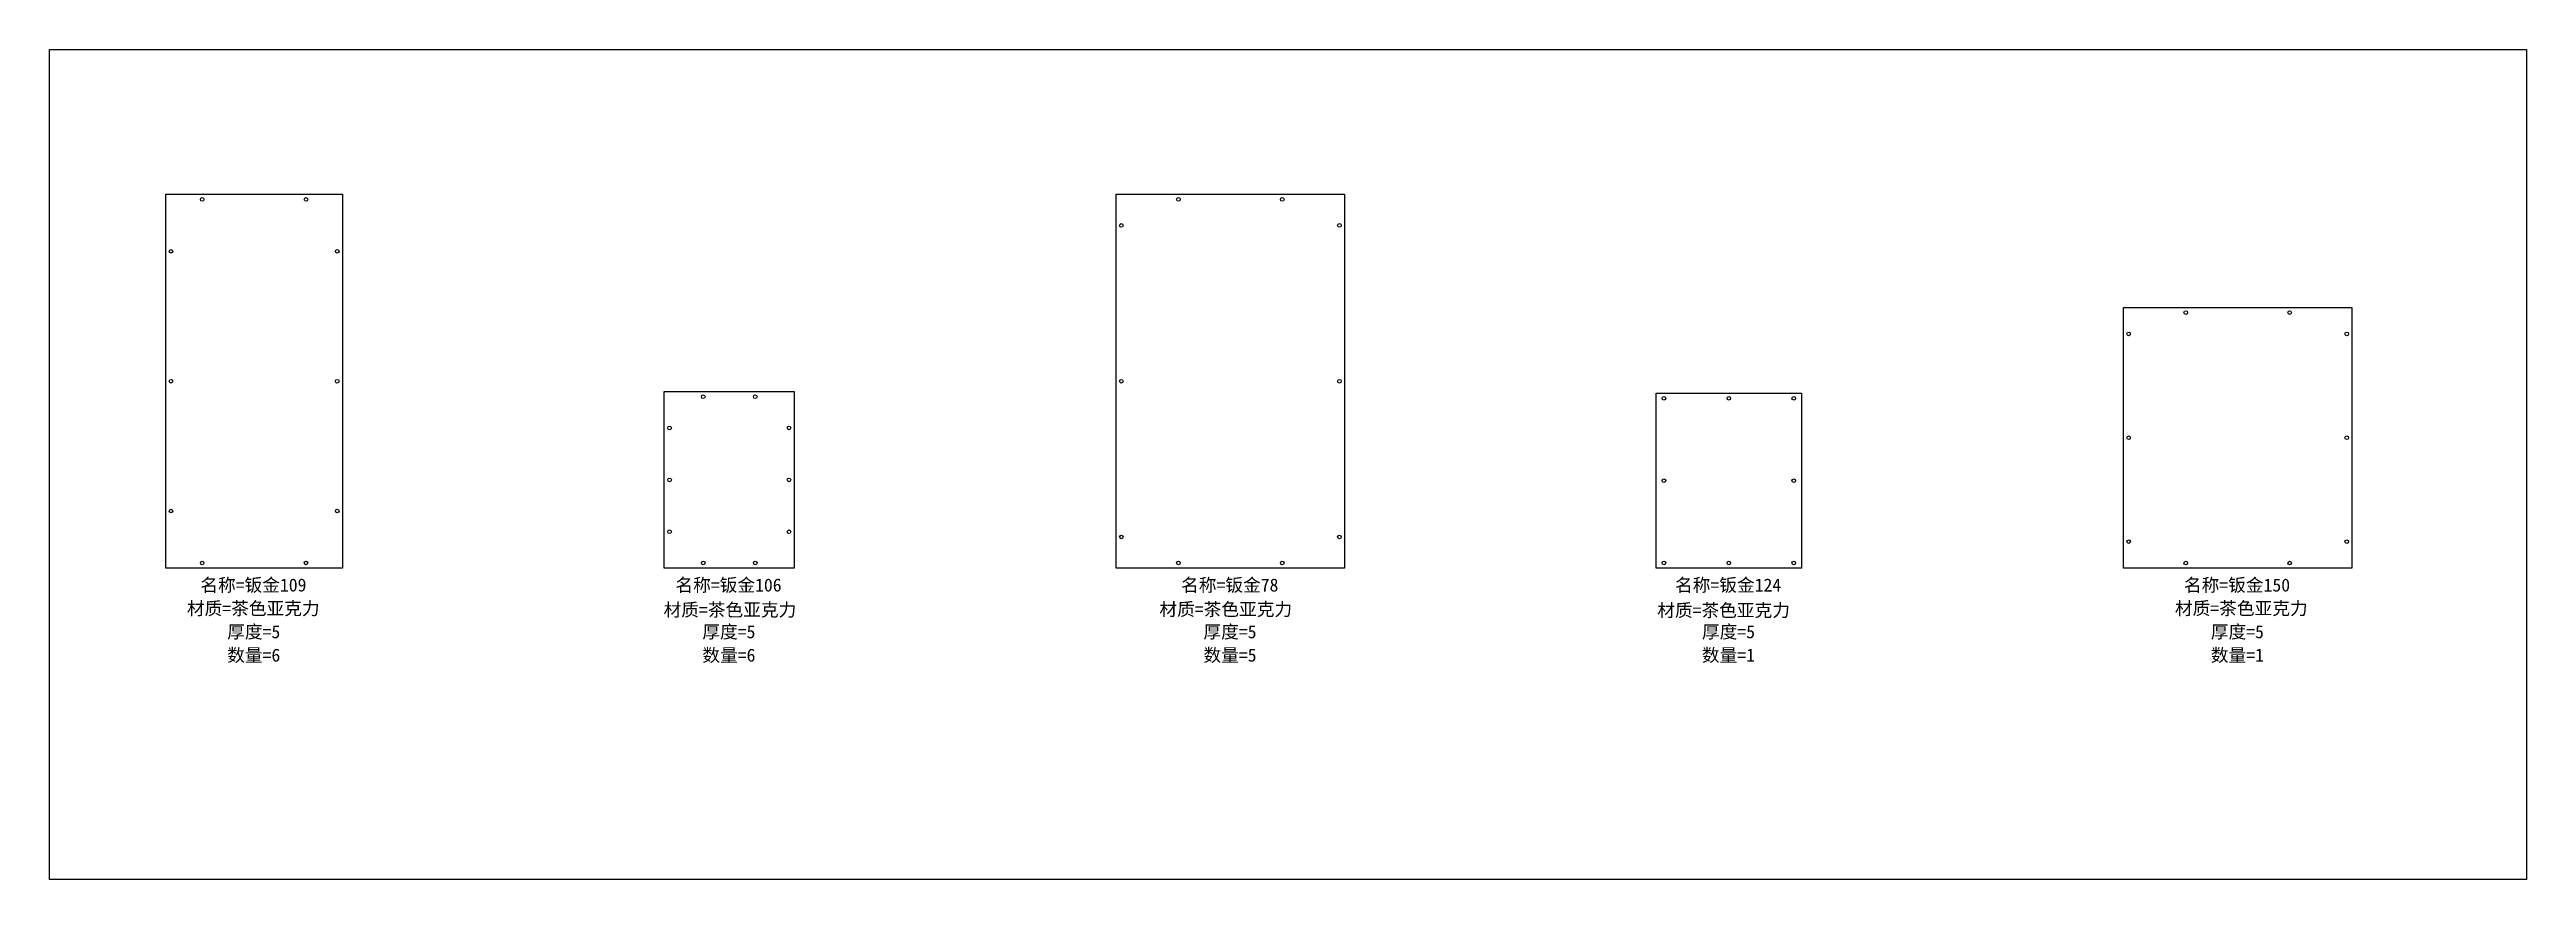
# Model space of a CAD drawing. Header units: millimetres. Extents: x 2711 to 7481, y 1113 to 2712.
import ezdxf

# ---------------------------------------------------------------- set-up
doc = ezdxf.new("R2010")
doc.units = ezdxf.units.MM
doc.layers.add('零件信息', color=131, linetype='Continuous')
doc.styles.add('SLDTEXTSTYLE1', font='', dxfattribs={"bigfont": 'bigfont'})
doc.styles.get('SLDTEXTSTYLE1').set_extended_font_data('宋体')

msp = doc.modelspace()

# ---------------------------------------------------------------- linework, layer by layer
at = {"color": 7, "linetype": 'Continuous', "lineweight": 25}
for p, q in [((2935.2, 2432.9), (3275.2, 2432.9)), ((2935.2, 1712.9), (2935.2, 2432.9)), ((3275.2, 2432.9), (3275.2, 1712.9)), ((4765.2, 2432.9), (5205.2, 2432.9)), ((4765.2, 1712.9), (4765.2, 2432.9)), ((5205.2, 2432.9), (5205.2, 1712.9)), ((6705.2, 2214.9), (7145.2, 2214.9)), ((6705.2, 1712.9), (6705.2, 2214.9)), ((7145.2, 2214.9), (7145.2, 1712.9)), ((3895.2, 1712.9), (3895.2, 2052.9)), ((3895.2, 2052.9), (4145.2, 2052.9)), ((4145.2, 2052.9), (4145.2, 1712.9)), ((5805.2, 2049.9), (6085.2, 2049.9)), ((5805.2, 1712.9), (5805.2, 2049.9)), ((6085.2, 2049.9), (6085.2, 1712.9)), ((3275.2, 1712.9), (2935.2, 1712.9)), ((4145.2, 1712.9), (3895.2, 1712.9)), ((5205.2, 1712.9), (4765.2, 1712.9)), ((6085.2, 1712.9), (5805.2, 1712.9)), ((7145.2, 1712.9), (6705.2, 1712.9))]:
    msp.add_line(p, q, dxfattribs=at)
for centre in [(3005.2, 2422.9), (3205.2, 2422.9), (4885.2, 2422.9), (5085.2, 2422.9), (4775.2, 2372.9), (5195.2, 2372.9), (2945.2, 2322.9), (3265.2, 2322.9), (6825.2, 2205.1), (7025.2, 2205.1), (6715.2, 2163.9), (7135.2, 2163.9), (2945.2, 2072.9), (3265.2, 2072.9), (4775.2, 2072.9), (5195.2, 2072.9), (3970.2, 2042.9), (4070.2, 2042.9), (5820.2, 2039.9), (5945.2, 2039.9), (6070.2, 2039.9), (3905.2, 1982.9), (4135.2, 1982.9), (6715.2, 1963.9), (7135.2, 1963.9), (3905.2, 1882.9), (4135.2, 1882.9), (5820.2, 1881.4), (6070.2, 1881.4), (2945.2, 1822.9), (3265.2, 1822.9), (3905.2, 1782.9), (4135.2, 1782.9), (4775.2, 1772.9), (5195.2, 1772.9), (6715.2, 1763.9), (7135.2, 1763.9), (3005.2, 1722.9), (3205.2, 1722.9), (3970.2, 1722.9), (4070.2, 1722.9), (4885.2, 1722.9), (5085.2, 1722.9), (5820.2, 1722.9), (5945.2, 1722.9), (6070.2, 1722.9), (6825.2, 1722.8), (7025.2, 1722.8)]:
    msp.add_circle(centre, 3.5, dxfattribs=at)
at = {"layer": '零件信息', "color": 2}
msp.add_lwpolyline([(2711.3, 2711.6), (7481.2, 2711.6), (7481.2, 1113.4), (2711.3, 1113.4)], close=True, dxfattribs=at)

# ---------------------------------------------------------------- texts
at = {"layer": '零件信息', "char_height": 25, "attachment_point": 2, "style": 'SLDTEXTSTYLE1'}
for s, insert in [('名称=钣金109', (3103.8, 1692.9)), ('名称=钣金106', (4018.8, 1692.9)), ('名称=钣金78', (4984.1, 1692.9)), ('名称=钣金124', (5943.8, 1692.9)), ('名称=钣金150', (6923.8, 1692.9)), ('厚度=5', (3104.5, 1602.9)), ('厚度=5', (4019.5, 1602.9)), ('厚度=5', (4984.5, 1602.9)), ('厚度=5', (5944.5, 1602.9)), ('厚度=5', (6924.5, 1602.9)), ('数量=6', (3104.5, 1557.9)), ('数量=6', (4019.5, 1557.9)), ('数量=5', (4984.5, 1557.9)), ('数量=1', (5944.5, 1557.9)), ('数量=1', (6924.5, 1557.9))]:
    msp.add_mtext(s, dxfattribs=dict(at, insert=insert))
at = {"layer": '零件信息', "color": 2, "char_height": 25, "attachment_point": 2, "style": 'SLDTEXTSTYLE1'}
for insert in [(3103.6, 1647.9), (4021.6, 1645.2), (4976.4, 1646.3), (5935.1, 1644.3), (6932.1, 1648.1)]:
    msp.add_mtext('材质=茶色亚克力', dxfattribs=dict(at, insert=insert))

doc.saveas('drawing.dxf')
